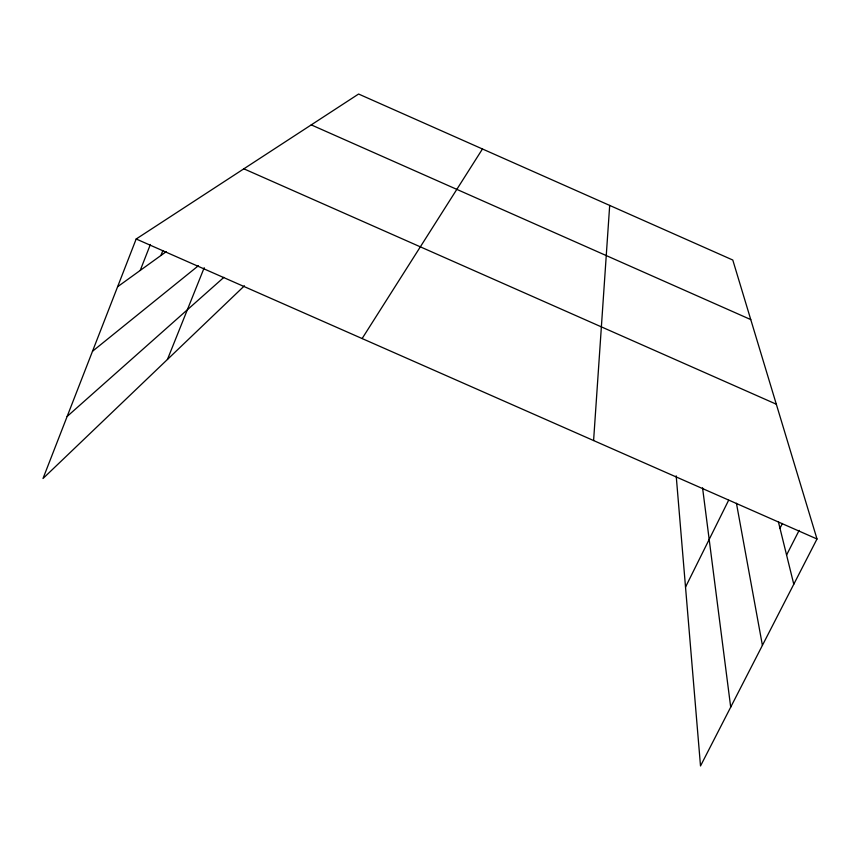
<?xml version="1.0" encoding="UTF-8"?>
<svg xmlns="http://www.w3.org/2000/svg" width="860" height="860" viewBox="0 0 860 860"><rect width="100%" height="100%" fill="white"/><g stroke="black" fill="none" stroke-linecap="round" stroke-linejoin="round"><path stroke-width="1.29" d="M593.593 440.546L609.686 205.422M676.196 475.86L700.513 765.97L817 538.994L732.784 260.032L358.598 94.03L136.181 238.994L43 478.515L244.433 285.8M140.212 270.438L150.382 244.476M160.906 255.506L162.83 250.625M167.421 359.491L204.207 267.729M685.517 587.101L728.624 500.262M779.977 528.255L782.396 523.471M786.577 555.012L799.144 530.362M362.125 338.55L482.46 148.984M67.144 416.455L223.901 277.35M92.504 351.267L198.37 265.74M117.605 286.745L166.195 251.69M136.181 238.994L817 538.994M311.255 124.883L750.758 319.587M243.853 168.818L776.311 404.211M778.386 521.773L793.78 584.23M736.439 503.272L762.412 645.365M702.555 487.803L730.699 707.157"/></g></svg>
